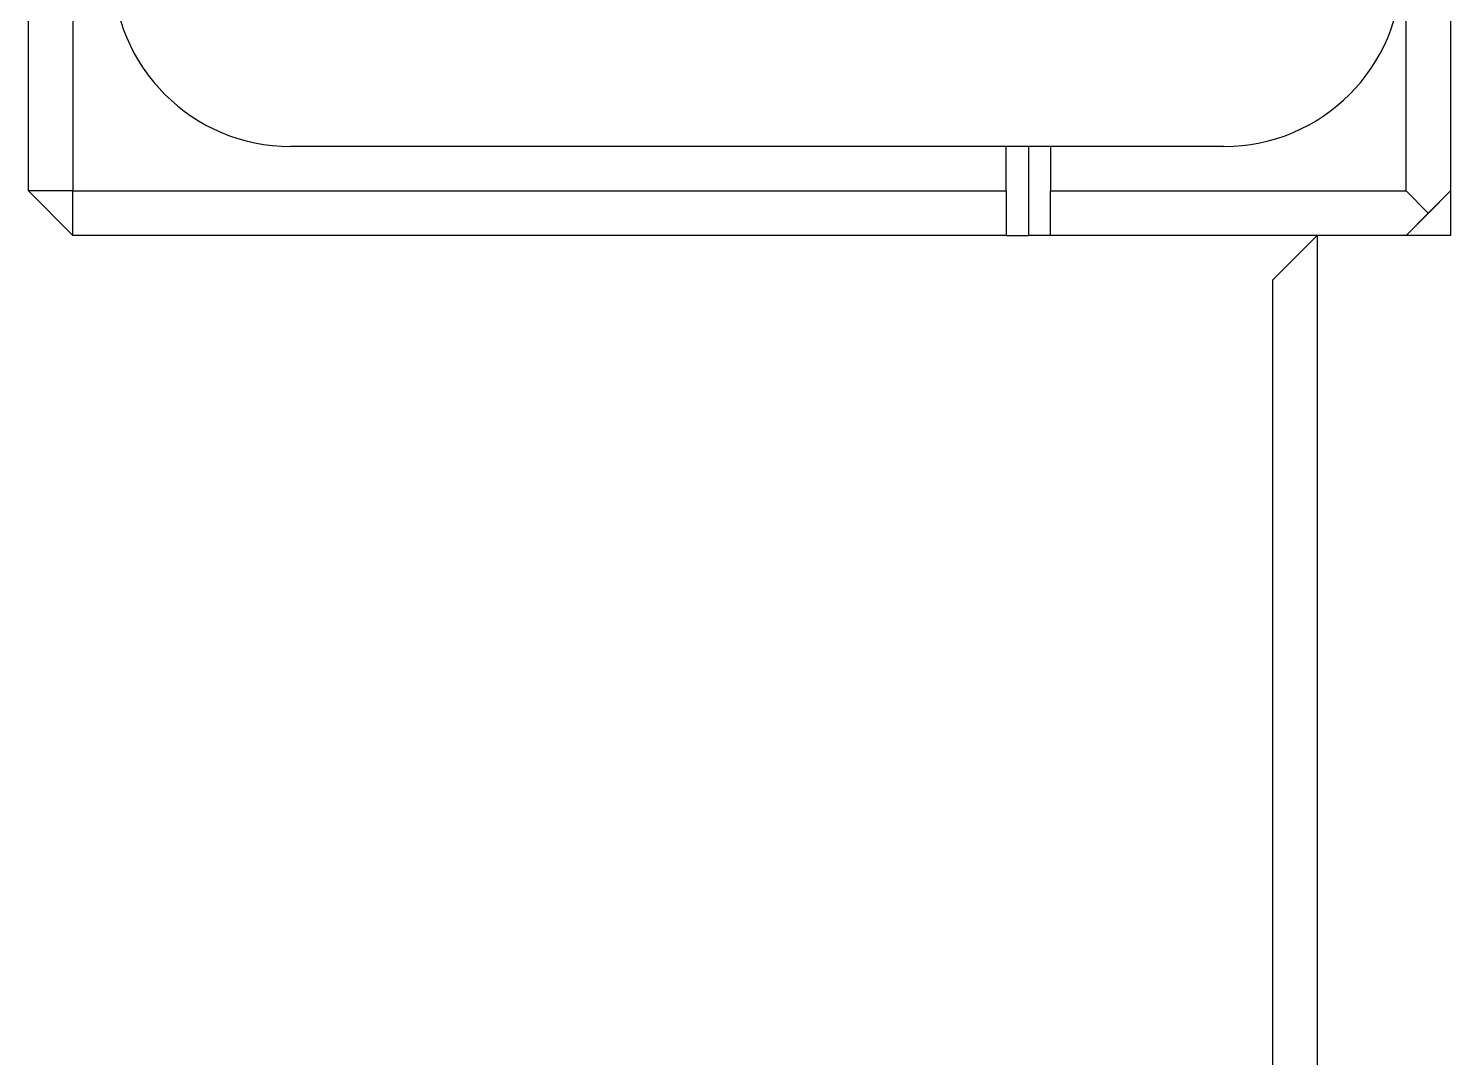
# Model space of a CAD drawing. Extents: x 32 to 301, y 48 to 360.
# Drawn here: x 178.46 to 194.46, y 112.13 to 123.71 of the extents above; entities that cross this region are included whole.
import ezdxf

# ---------------------------------------------------------------- set-up
doc = ezdxf.new("R2010")
doc.units = 0
doc.layers.get('0').update_dxf_attribs({"linetype": 'CONTINUOUS'})

msp = doc.modelspace()

# ---------------------------------------------------------------- linework, layer by layer
at = {"color": 7, "linetype": 'CONTINUOUS'}
for p, q in [((178.463, 121.882), (178.463, 160.882)), ((194.463, 160.382), (194.463, 121.382)), ((178.963, 135.337), (178.963, 121.882)), ((193.963, 121.882), (193.963, 129.53)), ((191.913, 122.382), (181.413, 122.382)), ((189.463, 121.882), (189.463, 122.382)), ((189.713, 122.382), (189.713, 121.382)), ((189.963, 122.382), (189.963, 121.882)), ((178.963, 121.882), (178.463, 121.882)), ((178.963, 121.382), (178.463, 121.882)), ((178.963, 121.882), (189.463, 121.882)), ((178.963, 121.382), (178.963, 121.882)), ((189.463, 121.882), (189.463, 121.382)), ((189.963, 121.882), (193.963, 121.882)), ((189.963, 121.382), (189.963, 121.882)), ((193.963, 121.882), (194.213, 121.632)), ((194.114, 121.532), (194.463, 121.882)), ((194.463, 121.882), (194.114, 121.532)), ((194.213, 121.632), (194.463, 121.882)), ((194.463, 121.882), (194.214, 121.632)), ((194.213, 121.632), (193.963, 121.382)), ((193.964, 121.382), (194.214, 121.632)), ((194.114, 121.532), (194.114, 121.533)), ((194.114, 121.532), (194.114, 121.532)), ((182.764, 121.382), (178.963, 121.382)), ((189.463, 121.382), (182.764, 121.382)), ((182.764, 121.382), (182.764, 121.382)), ((189.464, 121.382), (189.714, 121.382)), ((189.963, 121.382), (189.713, 121.382)), ((192.764, 121.382), (189.963, 121.382)), ((192.463, 120.882), (192.963, 121.382)), ((192.764, 121.382), (192.764, 121.382)), ((192.963, 121.382), (192.764, 121.382)), ((192.963, 121.382), (192.963, 87.382)), ((194.463, 121.382), (192.963, 121.382)), ((192.463, 86.882), (192.463, 120.882))]:
    msp.add_line(p, q, dxfattribs=at)
for centre, start, end in [((181.413, 124.382), 180, 270), ((191.913, 124.382), 270, 0), ((191.913, 124.382), 270, 0)]:
    msp.add_arc(centre, 2, start, end, dxfattribs=at)

doc.saveas('drawing.dxf')
